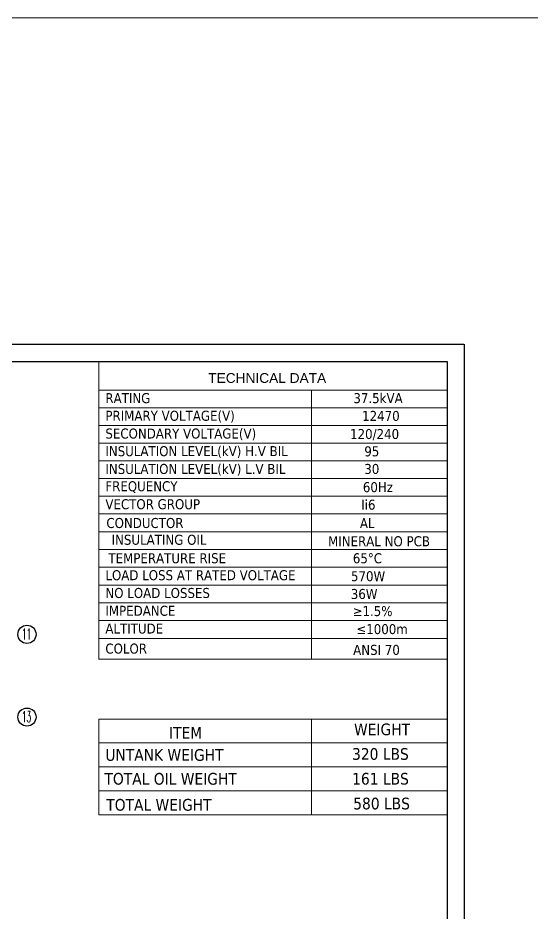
# Model space of a CAD drawing. Extents: x 4438 to 384502, y -178203 to -21188.
# Drawn here: x 375552 to 376741, y -173163 to -171093 of the extents above; entities that cross this region are included whole.
import ezdxf
from ezdxf.enums import TextEntityAlignment as Align

# ---------------------------------------------------------------- set-up
doc = ezdxf.new("R2010")
doc.units = 0
doc.header["$LTSCALE"] = 8
doc.header["$MEASUREMENT"] = 0
doc.linetypes.add('HIDDEN', pattern=[0.375, 0.25, -0.125])
doc.layers.get('0').update_dxf_attribs({"linetype": 'CONTINUOUS'})
doc.layers.add('6文字层', color=3, linetype='CONTINUOUS')
doc.layers.add('PL', color=5, linetype='CONTINUOUS')
doc.layers.add('细', color=7, linetype='CONTINUOUS', lineweight=20)
doc.layers.add('铁心', color=3, linetype='CONTINUOUS', lineweight=0)
doc.styles.add('PDF Arial', font='arial.ttf')
doc.styles.get("Standard").update_dxf_attribs({"font": 'txt.shx', "width": 0.5, "bigfont": 'intecad.shx'})
doc.styles.add('Tahoma$001', font='tahoma.ttf', dxfattribs={"height": 2.159784})
doc.styles.add('Tahoma_txtstyle_30.51_0_0', font='tahoma.ttf')

msp = doc.modelspace()

# ---------------------------------------------------------------- linework, layer by layer
at = {"color": 7}
msp.add_lwpolyline([(373430.861, -171887.027), (376544.206, -171887.027), (376544.206, -174397.729), (373430.861, -174397.729)], close=True, dxfattribs=at)
at = {"color": 1}
for centre in [(375572.927, -172518.295), (375572.927, -172709.573)]:
    msp.add_circle(centre, 20.944, dxfattribs=at)
at = {"layer": '6文字层', "lineweight": 13}
for points in [[(375739.024, -171887.027), (376544.206, -171887.027)], [(375739.024, -171887.027), (375739.024, -172575.999)]]:
    msp.add_lwpolyline(points, dxfattribs=at)
at = {"layer": 'PL', "color": 1, "linetype": 'HIDDEN', "ltscale": 0.5}
msp.add_lwpolyline([(373231.287, -171847.112), (376584.12, -171847.112), (376584.12, -174437.644), (373231.287, -174437.644)], close=True, dxfattribs=at)
at = {"layer": '细', "color": 1}
msp.add_lwpolyline([(372175.774, -171092.907), (384501.994, -171092.907), (384501.994, -178202.855), (372175.774, -178202.855)], close=True, dxfattribs=at)
at = {"layer": '铁心', "lineweight": 13}
for p, q in [((375739.024, -172714.364), (375739.024, -172788.054)), ((375739.024, -172788.054), (375739.024, -172714.364)), ((375739.024, -172714.364), (376544.206, -172714.364)), ((376231.014, -172714.364), (376231.014, -172788.054)), ((376231.014, -172788.054), (376231.014, -172714.364)), ((376544.206, -172935.985), (376544.206, -172714.364)), ((375739.024, -172769.368), (376544.206, -172769.368)), ((375739.024, -172873.162), (375739.024, -172788.054)), ((375739.024, -172788.054), (375739.024, -172873.162)), ((376231.014, -172873.162), (376231.014, -172788.054)), ((376231.014, -172788.054), (376231.014, -172873.162)), ((375739.024, -172824.601), (376544.206, -172824.601)), ((375739.024, -172935.985), (375739.024, -172873.162)), ((375739.024, -172873.162), (375739.024, -172935.985)), ((375739.024, -172879.835), (376544.206, -172879.835)), ((376231.014, -172935.985), (376231.014, -172873.162)), ((376231.014, -172873.162), (376231.014, -172935.985)), ((375739.024, -172935.985), (376544.206, -172935.985))]:
    msp.add_line(p, q, dxfattribs=at)
for points in [[(375738.537, -172575.999), (376544.206, -172575.999), (376544.206, -171887.027)], [(375739.024, -171953.775), (376544.206, -171953.775)], [(376231.014, -171953.775), (376231.014, -172575.999)], [(375739.024, -171994.911), (376544.206, -171994.911)], [(375739.024, -172035.658), (376544.206, -172035.658)], [(375739.024, -172076.406), (376544.206, -172076.406)], [(375739.024, -172117.153), (376544.206, -172117.153)], [(375739.024, -172158.289), (376544.206, -172158.289)], [(375739.024, -172199.037), (376544.206, -172199.037)], [(375739.024, -172239.784), (376544.206, -172239.784)], [(375739.024, -172280.92), (376544.206, -172280.92)], [(375739.024, -172322.055), (376544.206, -172322.055)], [(375739.024, -172363.191), (376544.206, -172363.191)], [(375739.024, -172363.191), (376544.206, -172363.191)], [(375739.024, -172404.327), (376544.206, -172404.327)], [(375739.024, -172445.462), (376544.206, -172445.462)], [(375739.024, -172486.598), (376544.206, -172486.598)], [(375739.024, -172527.734), (376544.206, -172527.734)], [(375739.024, -172527.734), (376544.206, -172527.734)]]:
    msp.add_lwpolyline(points, dxfattribs=at)

# ---------------------------------------------------------------- texts
at = {"color": 3, "linetype": 'Continuous', "char_height": 25.3086, "width": 20.24686, "attachment_point": 3, "line_spacing_factor": 0.9}
for s, insert in [('11', (375582.75, -172504.914)), ('13', (375582.75, -172696.191))]:
    msp.add_mtext(s, dxfattribs=dict(at, insert=insert))
at = {"layer": '铁心', "lineweight": 13}
for s, height, style, p in [('TECHNICAL DATA', 22.66633, 'PDF Arial', (375992.156, -171936.912)), ('RATING', 23.1456, 'Tahoma$001', (375754.254, -171983.657)), ('37.5kVA', 23.1456, 'Tahoma$001', (376327.704, -171983.657)), ('PRIMARY VOLTAGE(V)', 23.14557, 'Tahoma$001', (375754.254, -172024.404)), ('12470', 23.1456, 'Tahoma$001', (376347.884, -172024.792)), ('SECONDARY VOLTAGE(V)', 23.14557, 'Tahoma$001', (375754.254, -172065.54)), ('120/240', 23.1454, 'Tahoma$001', (376320.023, -172066.622)), ('INSULATION LEVEL(kV) H.V BIL', 23.14557, 'Tahoma$001', (375754.254, -172106.287)), ('95', 23.1456, 'Tahoma$001', (376352.919, -172106.675)), ('INSULATION LEVEL(kV) L.V BIL', 23.14557, 'Tahoma$001', (375754.254, -172147.423)), ('30', 23.1456, 'Tahoma$001', (376352.919, -172147.423)), ('FREQUENCY', 23.1456, 'Tahoma$001', (375754.254, -172187.394)), ('60Hz', 23.1456, 'Tahoma$001', (376349.599, -172189.485)), ('VECTOR GROUP', 23.14557, 'Tahoma$001', (375754.254, -172228.918)), ('Ii6', 23.1456, 'Tahoma$001', (376345.781, -172230.119)), ('CONDUCTOR', 23.1456, 'Tahoma$001', (375756.637, -172272.391)), ('AL', 23.1456, 'Tahoma$001', (376342.758, -172272.761)), ('MINERAL NO PCB', 23.14557, 'Tahoma$001', (376269.149, -172314.656)), ('LOAD LOSS AT RATED VOLTAGE', 23.14557, 'Tahoma$001', (375754.254, -172393.072)), ('570W', 23.1456, 'Tahoma$001', (376322.082, -172395.388)), ('NO LOAD LOSSES', 23.14557, 'Tahoma$001', (375754.254, -172434.208)), ('36W', 23.1456, 'Tahoma$001', (376321.69, -172436.524)), ('IMPEDANCE', 23.1456, 'Tahoma$001', (375754.254, -172475.344)), ('≥1.5%%%', 23.1456, 'Tahoma$001', (376325.873, -172476.031)), ('ALTITUDE', 23.1456, 'Tahoma$001', (375754.254, -172516.479)), ('≤1000m', 23.1456, 'Tahoma$001', (376334.556, -172517.792)), ('COLOR', 23.1456, 'Tahoma$001', (375754.22, -172562.795)), ('ANSI 70 ', 23.1456, 'Tahoma$001', (376327.197, -172565.747)), ('ITEM', 27.0824, 'Tahoma_txtstyle_30.51_0_0', (375901.274, -172759.611)), ('UNTANK WEIGHT', 27.08237, 'Tahoma_txtstyle_30.51_0_0', (375754.203, -172810.705)), ('320 LBS', 27.0824, 'Tahoma_txtstyle_30.51_0_0', (376324.629, -172808.444)), ('TOTAL OIL WEIGHT', 27.08237, 'Tahoma_txtstyle_30.51_0_0', (375752.093, -172865.855)), ('161 LBS', 27.0824, 'Tahoma_txtstyle_30.51_0_0', (376324.803, -172865.751)), ('TOTAL WEIGHT', 27.08237, 'Tahoma_txtstyle_30.51_0_0', (375756.314, -172926.017)), ('580 LBS', 27.0824, 'Tahoma_txtstyle_30.51_0_0', (376327.352, -172923.044))]:
    msp.add_text(s, height=height, dxfattribs=dict(at, style=style)).set_placement(p)
at = {"layer": '铁心', "lineweight": 13, "style": 'Tahoma$001'}
for s, p in [('INSULATING OIL', (375878.31, -172299.607)), ('TEMPERATURE RISE ', (375901.618, -172342.223))]:
    msp.add_text(s, height=23.14557, dxfattribs=at).set_placement(p, align=Align.MIDDLE)
msp.add_text('65%%DC', height=23.1456, dxfattribs=at).set_placement((376326.475, -172342.387), align=Align.MIDDLE_LEFT)
at = {"layer": '铁心', "lineweight": 13, "insert": (376329.206, -172724.468), "char_height": 27.0824, "width": 320.67755, "attachment_point": 1, "style": 'Tahoma_txtstyle_30.51_0_0'}
msp.add_mtext('WEIGHT', dxfattribs=at)

doc.saveas('drawing.dxf')
